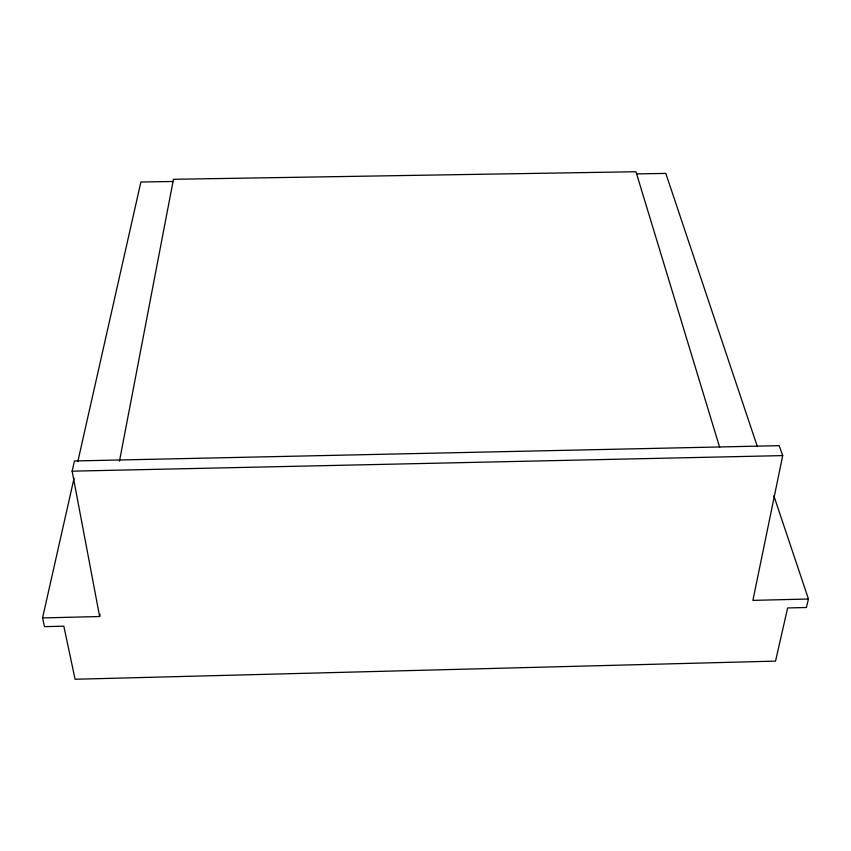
<?xml version="1.0" encoding="UTF-8"?>
<svg xmlns="http://www.w3.org/2000/svg" width="851" height="851" viewBox="0 0 851 851"><rect width="100%" height="100%" fill="white"/><g stroke="black" fill="none" stroke-linecap="round" stroke-linejoin="round"><path stroke-width="1.28" d="M773.846 495.761L808.45 599.008L806.418 607.497L787.643 607.954L775.538 661.11L75.09 679.258L63.825 626.176L44.507 626.655L42.55 617.932L99.641 616.528L100.078 614.199M119.459 461.21L173.444 179.295L635.963 171.742L719.669 447.339M99.641 616.528L72.133 471.167L74.462 460.965L779.186 445.669L782.707 455.604L752.901 600.38L808.45 599.008M42.55 617.932L74.058 478.23M77.856 461.412L140.883 182.008L172.774 181.486M72.133 471.167L782.707 455.604M636.569 173.891L665.801 173.413L757.379 446.647"/></g></svg>
